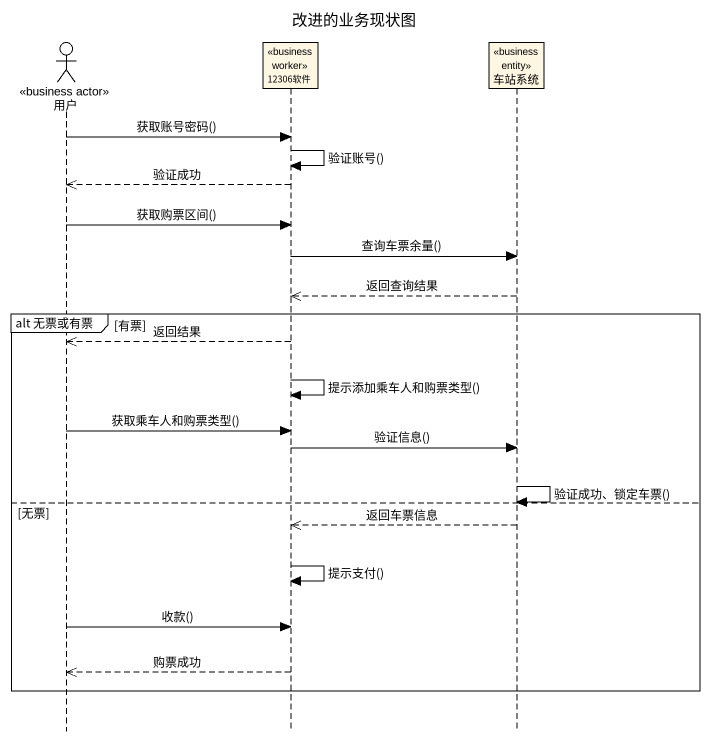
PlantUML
@startuml
title 改进的业务现状图
hide footbox
actor 用户 <<business actor>>
participant "12306软件" as c12306软件 <<business worker>>
participant 车站系统 <<business entity>>

用户 -> c12306软件 : 获取账号密码()
c12306软件 -> c12306软件 : 验证账号()
c12306软件 -->> 用户 : 验证成功
用户 -> c12306软件 : 获取购票区间()
c12306软件 -> 车站系统 : 查询车票余量()
车站系统 -->> c12306软件 : 返回查询结果
group alt 无票或有票 [有票]
  c12306软件 -->> 用户 : 返回结果
  c12306软件 -> c12306软件 : 提示添加乘车人和购票类型()
  用户 -> c12306软件 : 获取乘车人和购票类型()
  c12306软件 -> 车站系统 : 验证信息()
  车站系统 -> 车站系统 : 验证成功、锁定车票()
else 无票
  车站系统 -->> c12306软件 : 返回车票信息
  c12306软件 -> c12306软件 : 提示支付()
  用户 -> c12306软件 : 收款()
  c12306软件 -->> 用户 : 购票成功
end
@enduml
